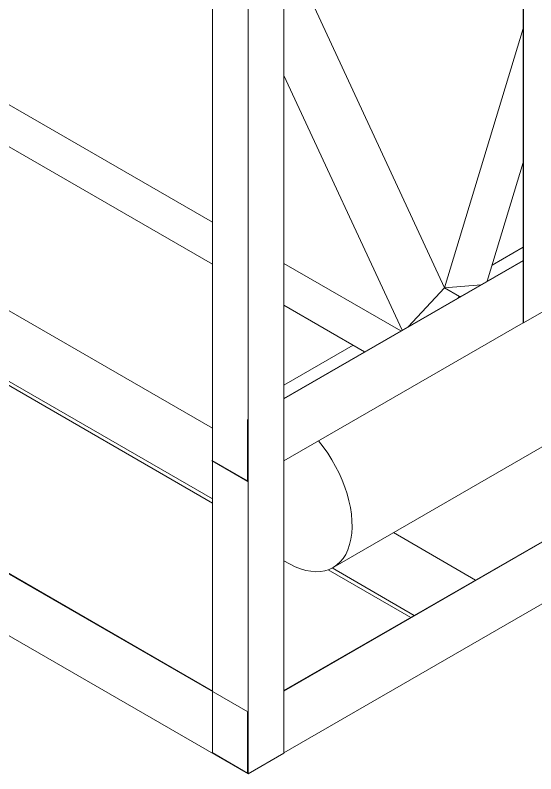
# Model space of a CAD drawing. Header units: millimetres. Extents: x -312439 to 477422, y -331570 to 212570.
# Drawn here: x 358165 to 360691, y 88601 to 92284 of the extents above; entities that cross this region are included whole.
import ezdxf

# ---------------------------------------------------------------- set-up
doc = ezdxf.new("R2010")
doc.units = ezdxf.units.MM

msp = doc.modelspace()

# ---------------------------------------------------------------- linework, layer by layer
at = {"color": 3, "linetype": 'Continuous', "lineweight": 0, "extrusion": (-1.11022e-16, 0.816497, 0.57735)}
for p, q in [((360630.762, 93563.932), (360630.762, 90790.435)), ((360629.03, 93362.932), (360629.03, 90791.435)), ((356165.933, 92985.408), (359122.191, 91278.611)), ((359122.191, 92892.959), (359122.191, 88701.144)), ((359468.601, 92892.959), (359468.601, 88701.144)), ((356165.933, 92782.664), (359122.191, 91075.868)), ((359295.396, 92792.959), (359295.396, 88601.144)), ((359468.601, 92641.182), (360248.466, 90959.857)), ((360248.466, 90959.857), (360629.03, 92219.761)), ((359468.601, 91991.088), (360042.137, 90754.592)), ((360629.03, 91569.667), (360454.795, 90992.84)), ((357404.605, 91270.486), (359122.191, 90278.837)), ((355335.928, 91187.144), (359293.664, 88902.144)), ((360629.03, 91157.988), (360478.412, 91071.029)), ((355510.865, 91088.144), (359122.191, 89003.144)), ((359122.191, 89915.697), (357065.471, 91103.145)), ((359122.191, 89935.697), (357090.498, 91108.696)), ((360629.03, 91093.435), (359468.601, 90423.461)), ((360629.03, 91091.435), (359468.601, 90421.461)), ((359468.601, 91078.611), (360035.978, 90751.036)), ((360425.05, 90975.667), (360248.466, 90959.857)), ((360071.881, 90771.765), (360248.466, 90959.857)), ((360248.466, 90959.857), (360320.297, 90918.385)), ((360313.744, 90911.404), (360320.297, 90918.385)), ((360320.297, 90916.213), (360318.195, 90913.974)), ((360320.297, 90918.385), (360326.851, 90918.971)), ((360322.4, 90916.402), (360320.297, 90916.213)), ((355335.928, 90887.144), (359295.396, 88601.144)), ((359468.601, 90875.868), (359860.397, 90649.664)), ((360803.967, 90890.435), (360630.762, 90790.435)), ((360629.03, 90791.435), (359468.601, 90121.461)), ((360630.762, 90790.435), (360629.03, 90791.435)), ((359804.493, 90681.941), (359468.601, 90488.014)), ((361265.192, 90502.365), (359707.825, 89603.218)), ((359291.932, 90321.461), (359291.932, 90023.461)), ((359293.664, 90320.461), (359291.932, 90321.461)), ((359293.664, 90020.461), (359293.664, 90320.461)), ((359122.191, 90123.461), (359120.459, 90122.461)), ((359120.459, 90122.461), (359120.459, 90120.461)), ((359291.932, 90023.461), (359120.459, 90122.461)), ((359120.459, 90120.461), (359293.664, 90020.461)), ((361265.192, 90042.406), (359468.601, 89005.144)), ((361265.192, 90040.406), (359468.601, 89003.144)), ((360000.111, 89771.97), (360398.447, 89541.991)), ((361265.192, 89740.406), (359468.601, 88703.144)), ((360083.958, 89360.421), (359683.133, 89591.837)), ((360101.279, 89370.421), (359702.833, 89600.463)), ((359291.932, 88603.144), (359291.932, 88903.144)), ((359120.459, 88704.144), (359120.459, 88702.144))]:
    msp.add_line(p, q, dxfattribs=at)
at = {"color": 3, "linetype": 'Continuous', "lineweight": 0, "extrusion": (3.33067e-16, 0.816497, 0.57735)}
for p, q in [((359293.664, 88602.144), (359293.664, 88902.144)), ((359291.932, 88605.144), (359120.459, 88704.144)), ((359468.601, 88701.144), (359295.396, 88601.144))]:
    msp.add_line(p, q, dxfattribs=at)
at = {"color": 3, "linetype": 'Continuous', "lineweight": 0}
msp.add_ellipse((359486.358, 89986.81), major_axis=(-221.467, 383.592), ratio=0.57735027, start_param=2.29947095, end_param=4.99963733, dxfattribs=at)

doc.saveas('drawing.dxf')
